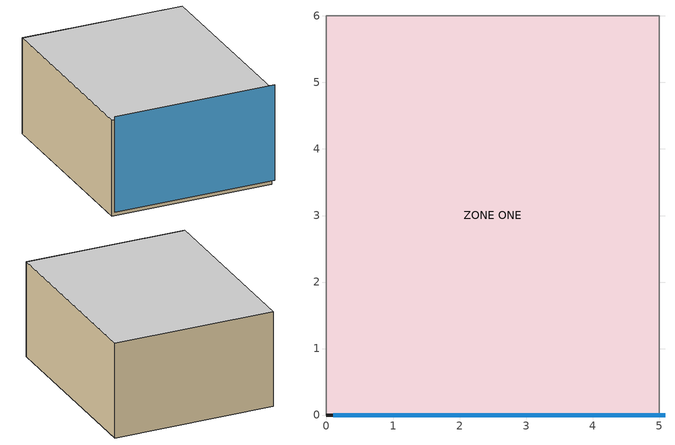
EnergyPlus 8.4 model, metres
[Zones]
ZONE ONE
 floor ground (Medium Floor): 0,0 0,6 5,6 5,0 z0
 wall outside (Medium Exterior Wall): 0,0 5,0 z0:3
 wall adiabatic (Medium Exterior Wall): 5,0 5,6 0,6 0,0 z0:3
 window (Double Glazing): 0.1,0 5.09,0 z0.1:3.09
 ceiling adiabatic (Medium Roof/Ceiling): 0,6 0,0 5,0 5,6 z3
[Site:GroundTemperature:BuildingSurface]
18, 18, 18, 18, 18, 18, 18, 18, 18, 18, 18, 18
[Building]
Exercise Basics 2A: North Axis {deg}=0; Terrain=Country; Loads Convergence Tolerance Value=0.04; Temperature Convergence Tolerance Value {deltaC}=0.4; Solar Distribution=FullInteriorAndExterior; Minimum Number of Warmup Days=6
[Site:Location]
London: Latitude {deg}=51.5074; Longitude {deg}=-.1278; Time Zone {hr}=0; Elevation {m}=0
[SizingPeriod:DesignDay] Day of Month=21; Humidity Condition Type=Wetbulb; Barometric Pressure {Pa}=99063.21; Rain Indicator=No; Snow Indicator=No; Daylight Saving Time Indicator=No; Solar Model Indicator=ASHRAEClearSky
Name | Month | Day Type | Maximum Dry-Bulb Temperature {C} | Daily Dry-Bulb Temperature Range {deltaC} | Wetbulb or DewPoint at Maximum Dry-Bulb {C} | Wind Speed {m/s} | Wind Direction {deg} | Sky Clearness
CHICAGO_IL_USA Cooling .4% Conditions DB=>MWB | 7 | SummerDesignDay | 32.8 | 10.9 | 23.6 | 0 | 0 | 1
CHICAGO_IL_USA Heating 99.6% Conditions | 1 | WinterDesignDay | -21.2 | 0 | -21.2 | 4.6 | 270 | 0
[WindowMaterial:Glazing]
CLEAR 3MM: Optical Data Type=SpectralAverage; Thickness {m}=0.003; Solar Transmittance at Normal Incidence=0.837; Front Side Solar Reflectance at Normal Incidence=0.075; Back Side Solar Reflectance at Normal Incidence=0.075; Visible Transmittance at Normal Incidence=0.898; Front Side Visible Reflectance at Normal Incidence=0.081; Back Side Visible Reflectance at Normal Incidence=0.081; Infrared Transmittance at Normal Incidence=0; Front Side Infrared Hemispherical Emissivity=0.84; Back Side Infrared Hemispherical Emissivity=0.84; Conductivity {W/m-K}=0.9
[Material]
Name | Roughness | Thickness {m} | Conductivity {W/m-K} | Density {kg/m3} | Specific Heat {J/kg-K}
G01a 19mm gypsum board | MediumSmooth | 0.019 | 0.16 | 800 | 1090
I02 50mm insulation board | MediumRough | 0.0508 | 0.03 | 43 | 1210
M01 100mm brick | MediumRough | 0.1016 | 0.89 | 1920 | 790
F16 Acoustic tile | MediumSmooth | 0.0191 | 0.06 | 368 | 590
M14a 100mm heavyweight concrete | MediumRough | 0.1016 | 1.95 | 2240 | 900
[Material:AirGap]
Name | Thermal Resistance {m2-K/W}
F04 Wall air space resistance | 0.15
F05 Ceiling air space resistance | 0.18
[Construction]
Medium Floor: F16 Acoustic tile, F05 Ceiling air space resistance, M14a 100mm heavyweight concrete
Double Glazing: CLEAR 3MM, Air 0.013, CLEAR 3MM
Medium Exterior Wall: M01 100mm brick, I02 50mm insulation board, F04 Wall air space resistance, G01a 19mm gypsum board
Medium Roof/Ceiling: M14a 100mm heavyweight concrete, F05 Ceiling air space resistance, F16 Acoustic tile
[WindowMaterial:Gas]
Air 0.013: Gas Type=Air; Thickness {m}=0.013
[HVACTemplate:Thermostat]
19-26: Constant Heating Setpoint {C}=19; Constant Cooling Setpoint {C}=26
[HVACTemplate:Zone:IdealLoadsAirSystem]
ZONE ONE: Template Thermostat=19-26; Maximum Heating Supply Air Temperature {C}=50; Minimum Cooling Supply Air Temperature {C}=13; Maximum Heating Supply Air Humidity Ratio {kgWater/kgDryAir}=0.0156; Minimum Cooling Supply Air Humidity Ratio {kgWater/kgDryAir}=0.0077; Heating Limit=NoLimit; Cooling Limit=NoLimit; Dehumidification Control Type=ConstantSensibleHeatRatio; Cooling Sensible Heat Ratio=0.7; Dehumidification Setpoint {percent}=60; Humidification Control Type=None; Humidification Setpoint {percent}=30; Outdoor Air Method=None; Outdoor Air Flow Rate per Person {m3/s}=0.00944; Demand Controlled Ventilation Type=None; Outdoor Air Economizer Type=NoEconomizer; Heat Recovery Type=None; Sensible Heat Recovery Effectiveness=0.7; Latent Heat Recovery Effectiveness=0.65
[ZoneInfiltration:DesignFlowRate]
Infiltration: Zone or ZoneList=ZONE ONE; Schedule=Continuous; Design Flow Rate Calculation Method=Flow/Zone; Design Flow Rate {m3/s}=0.025; Constant Term Coefficient=1
[Daylighting:Controls]
ZONE ONE: Total Daylighting Reference Points=1; X-Coordinate of First Reference Point {m}=4; Y-Coordinate of First Reference Point {m}=4; Z-Coordinate of First Reference Point {m}=0.8; Z-Coordinate of Second Reference Point {m}=0.8; Fraction of Zone Controlled by First Reference Point=1; Illuminance Setpoint at First Reference Point {lux}=500; Illuminance Setpoint at Second Reference Point {lux}=500; Lighting Control Type=1; Glare Calculation Azimuth Angle of View Direction Clockwise from Zone y-Axis {deg}=0; Maximum Allowable Discomfort Glare Index=22; Minimum Input Power Fraction for Continuous Dimming Control=0; Minimum Light Output Fraction for Continuous Dimming Control=0; Number of Stepped Control Steps=1; Probability Lighting will be Reset When Needed in Manual Stepped Control=1; Availability Schedule=Office Lighting
[Lights]
Lights: Zone or ZoneList=ZONE ONE; Schedule=Office Lighting; Design Level Calculation Method=LightingLevel; Lighting Level {W}=480; Return Air Fraction=0; Fraction Radiant=0.42; Fraction Visible=0.18; Fraction Replaceable=1; Return Air Fraction Calculated from Plenum Temperature=No
[OtherEquipment]
Internal gain: Zone or ZoneList=ZONE ONE; Schedule=Office Occupancy; Design Level Calculation Method=EquipmentLevel; Design Level {W}=500; Fraction Latent=0; Fraction Radiant=0.6; Fraction Lost=0
[Zone]
ZONE ONE: 0, 0, 0, 1, 1, 3, 129.6
[Schedule:Compact]
Continuous: Through: 12/31, For: AllDays, Until: 24:00, 1
Office Occupancy: Through: 12/31, For: Weekdays SummerDesignDay, Until: 06:00, 0, Until: 07:00, 0.1, Until: 08:00, 0.2, Until: 12:00, 0.95, Until: 13:00, 0.5, Until: 17:00, 0.95, Until: 18:00, 0.3, Until: 22:00, 0.1, Until: 24:00, 0.05, For: Saturday WinterDesignDay, Until: 06:00, 0, Until: 08:00, 0.1, Until: 12:00, 0.3, Until: 17:00, 0.1, Until: 19:00, 0.05, Until: 24:00, 0, For: Sunday Holidays AllOtherDays, Until: 06:00, 0, Until: 18:00, 0.05, Until: 24:00, 0
Office Lighting: Through: 12/31, For: Weekdays SummerDesignDay, Until: 05:00, 0.05, Until: 07:00, 0.1, Until: 08:00, 0.3, Until: 17:00, 0.9, Until: 18:00, 0.5, Until: 20:00, 0.3, Until: 22:00, 0.2, Until: 23:00, 0.1, Until: 24:00, 0.05, For: Saturday WinterDesignDay, Until: 06:00, 0.05, Until: 08:00, 0.1, Until: 12:00, 0.3, Until: 17:00, 0.15, Until: 24:00, 0.05, For: Sunday Holidays AllOtherDays, Until: 24:00, 0.05
